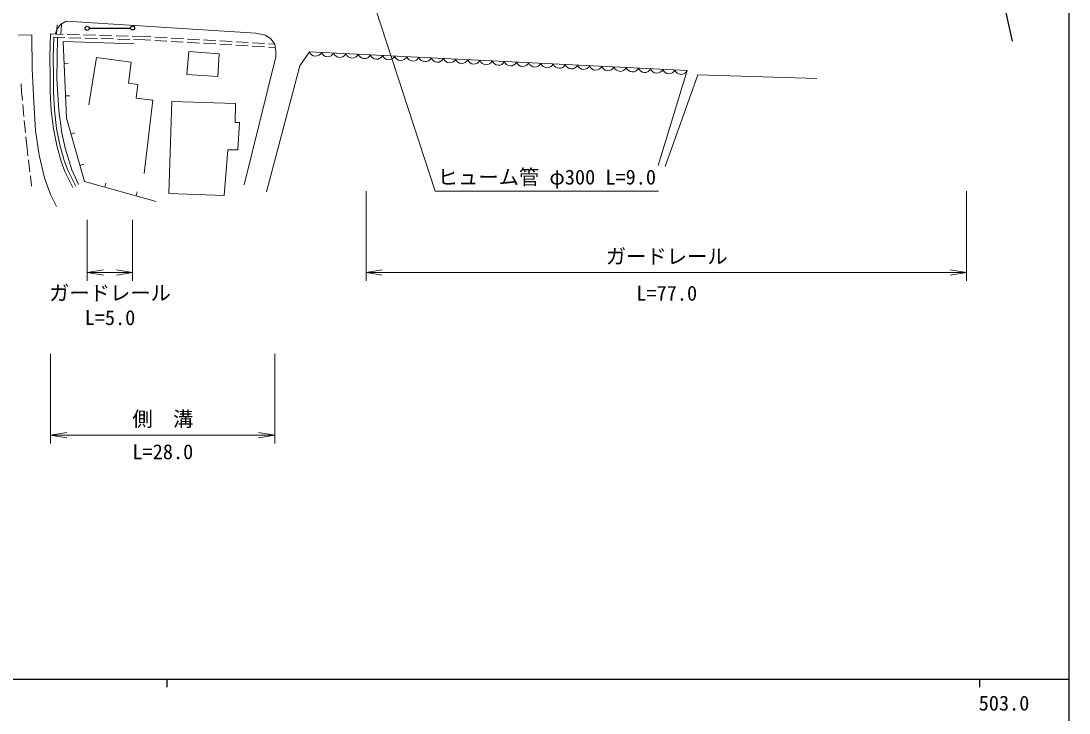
# Model space of a CAD drawing. Units: millimetres, scale not verified. Extents: x 40000 to 680000, y 20000 to 380000.
# Drawn here: x 450046 to 579000, y 200828 to 285952 of the extents above; entities that cross this region are included whole.
import ezdxf
from ezdxf.enums import TextEntityAlignment as Align

# ---------------------------------------------------------------- set-up
doc = ezdxf.new("R2010")
doc.units = ezdxf.units.MM
doc.header["$LTSCALE"] = 1000
for name, color, linetype, lineweight in [('M-BMK-OTRS', 5, 'Continuous', 25), ('M-STR-HTXT', 7, 'Continuous', 13), ('M-STR-STRC', 7, 'Continuous', 25), ('M-TTL-BAND', 7, 'Continuous', 25), ('M-WORK', 1, 'Continuous', 13)]:
    doc.layers.add(name, color=color, linetype=linetype, lineweight=lineweight)
doc.styles.add('ＭＳ ゴシック', font='')
doc.styles.get('ＭＳ ゴシック').set_extended_font_data('MS Gothic')

# ---------------------------------------------------------------- blocks, each defined once
blk = doc.blocks.new('open_arrow')
at = {"color": 0, "linetype": 'Continuous', "lineweight": -2}
blk.add_lwpolyline([(7.5, 1.25), (0, 0), (7.5, -1.25)], dxfattribs=at)

msp = doc.modelspace()

# ---------------------------------------------------------------- linework, layer by layer
at = {"layer": 'M-BMK-OTRS'}
msp.add_line((572053, 283477), (565517, 312756), dxfattribs=at)
at = {"layer": 'M-STR-HTXT'}
for p, q in [((492500, 265000), (492500, 254000)), ((566393, 265000), (566393, 254000)), ((458189, 261500), (458189, 254000)), ((463783, 261500), (463783, 254000)), ((458189, 255000), (463783, 255000)), ((492500, 255000), (566393, 255000)), ((453695, 245000), (453695, 234000)), ((481264, 245000), (481264, 234000)), ((453695, 235000), (481264, 235000))]:
    msp.add_line(p, q, dxfattribs=at)
msp.add_lwpolyline([(493065, 289406), (501000, 265000), (528500, 265000)], dxfattribs=at)
at = {"layer": 'M-STR-STRC'}
msp.add_line((458439, 285051), (463533, 285083), dxfattribs=at)
for centre in [(458189, 285049), (463783, 285085)]:
    msp.add_circle(centre, 250, dxfattribs=at)
at = {"layer": 'M-TTL-BAND'}
for p, q in [((579000, 20000), (579000, 370000)), ((40000, 205000), (579000, 205000)), ((468000, 205000), (468000, 204000)), ((568000, 205000), (568000, 204000))]:
    msp.add_line(p, q, dxfattribs=at)
at = {"layer": 'M-WORK'}
for p, q in [((454404, 284331), (454484, 285476)), ((454923, 285503), (454461, 284899)), ((455616, 285929), (454923, 285503)), ((455041, 285499), (454959, 284316)), ((478955, 284437), (455616, 285929)), ((449736, 284192), (451370, 284240)), ((451370, 284240), (451416, 280044)), ((453695, 284351), (453598, 281540)), ((455241, 284308), (453695, 284351)), ((454081, 283940), (453998, 281536)), ((455426, 283903), (454081, 283940)), ((454461, 284899), (454284, 284402)), ((454552, 283927), (454447, 278843)), ((457241, 284253), (455741, 284294)), ((457425, 283848), (455926, 283889)), ((459240, 284198), (457740, 284239)), ((459424, 283793), (457925, 283834)), ((461239, 284143), (459740, 284184)), ((461424, 283738), (459924, 283779)), ((463238, 284088), (461739, 284129)), ((463423, 283682), (461923, 283724)), ((465284, 284031), (463738, 284074)), ((466036, 283988), (465284, 284031)), ((468033, 283872), (466535, 283959)), ((470030, 283756), (468532, 283843)), ((472026, 283641), (470529, 283727)), ((480074, 284189), (478955, 284437)), ((480731, 283780), (480074, 284189)), ((481264, 283105), (480731, 283780)), ((455224, 283445), (463989, 283125)), ((465267, 283631), (463923, 283669)), ((466016, 283588), (465267, 283631)), ((468013, 283472), (466515, 283559)), ((470010, 283357), (468512, 283444)), ((472006, 283241), (470509, 283328)), ((474003, 283125), (472505, 283212)), ((474023, 283525), (472525, 283612)), ((475999, 283010), (474502, 283096)), ((476020, 283409), (474522, 283496)), ((477996, 282894), (476499, 282981)), ((478016, 283294), (476519, 283380)), ((479993, 282778), (478495, 282865)), ((480013, 283178), (478515, 283265)), ((481241, 282706), (480492, 282749)), ((481264, 283105), (480512, 283149)), ((481406, 282235), (481264, 283105)), ((453598, 281540), (453633, 279054)), ((453998, 281536), (454033, 279057)), ((458410, 275646), (459351, 281445)), ((459351, 281445), (463596, 280876)), ((470469, 279358), (470682, 282200)), ((470682, 282200), (474430, 281915)), ((474430, 281915), (474252, 279127)), ((477523, 265804), (481388, 281542)), ((481388, 281542), (481406, 282235)), ((485529, 282157), (484374, 280428)), ((485529, 282157), (532016, 279846)), ((451416, 280044), (451616, 275968)), ((455343, 280726), (455843, 280747)), ((463596, 280876), (463258, 278283)), ((484374, 280428), (480267, 264952)), ((532016, 279846), (528465, 268171)), ((453633, 279054), (453633, 277242)), ((454033, 279057), (454033, 277253)), ((454447, 278843), (454713, 274927)), ((474252, 279127), (470469, 279358)), ((529291, 268038), (533311, 279314)), ((533311, 279314), (547964, 278887)), ((450060, 278208), (450115, 277252)), ((454033, 277253), (454156, 274969)), ((463258, 278283), (464431, 278124)), ((464431, 278124), (464218, 276454)), ((450115, 277252), (450218, 276195)), ((451616, 275968), (451816, 272491)), ((453633, 277242), (453758, 274933)), ((455518, 276729), (456018, 276751)), ((464218, 276454), (466260, 276205)), ((466260, 276205), (465185, 267192)), ((468249, 264741), (468622, 276037)), ((468622, 276037), (476428, 275797)), ((450266, 275697), (450411, 274204)), ((453758, 274933), (454042, 272678)), ((454156, 274969), (454437, 272742)), ((454713, 274927), (455060, 272183)), ((476428, 275797), (476401, 273479)), ((450459, 273707), (450604, 272214)), ((476401, 273479), (476934, 273479)), ((476934, 273479), (476748, 270122)), ((451816, 272491), (452291, 269454)), ((454042, 272678), (454450, 270635)), ((454437, 272742), (454840, 270728)), ((455060, 272183), (455486, 270291)), ((456204, 272038), (456684, 272176)), ((450652, 271716), (450755, 270659)), ((450755, 270659), (450907, 269382)), ((454450, 270635), (455001, 268664)), ((454840, 270728), (455381, 268788)), ((455486, 270291), (456312, 267627)), ((475495, 270096), (475043, 264501)), ((476748, 270122), (475495, 270096)), ((450966, 268886), (451143, 267396)), ((452291, 269454), (452948, 266666)), ((455001, 268664), (455463, 267438)), ((455381, 268788), (455831, 267596)), ((457308, 268194), (457789, 268332)), ((455463, 267438), (456422, 265449)), ((455831, 267596), (456782, 265623)), ((456312, 267627), (457111, 265842)), ((451202, 266900), (451354, 265624)), ((452948, 266666), (453694, 264605)), ((460358, 265524), (460494, 266005)), ((453694, 264605), (454404, 263131)), ((464209, 264442), (464345, 264923)), ((475043, 264501), (468249, 264741))]:
    msp.add_line(p, q, dxfattribs=at)
msp.add_lwpolyline([(466693, 263744), (457875, 266222), (455637, 274010), (455224, 283445)], dxfattribs=at)
for centre in [(486294, 282433), (487794, 282358), (489294, 282284), (490793, 282209), (492293, 282135), (493792, 282060), (495292, 281985), (496791, 281911), (498291, 281836), (499791, 281762), (501290, 281687), (502790, 281613), (504289, 281538), (505789, 281464), (507288, 281389), (508788, 281315), (510288, 281240), (511787, 281166), (513287, 281091), (514786, 281017), (516286, 280942), (517785, 280868), (519285, 280793), (520785, 280718), (522284, 280644), (523784, 280569), (525283, 280495), (526783, 280420), (528282, 280346), (529782, 280271), (531281, 280197)]:
    msp.add_arc(centre, 814, 199.82466, 334.48492, dxfattribs=at)

# ---------------------------------------------------------------- block references
at = {"layer": 'M-STR-HTXT', "xscale": 267, "yscale": 267}
for p in [(458189, 255000), (492500, 255000), (453695, 235000)]:
    msp.add_blockref('open_arrow', p, dxfattribs=at)
at = {"layer": 'M-STR-HTXT', "xscale": 267, "yscale": 267, "rotation": 180}
for p in [(463783, 255000), (566393, 255000), (481264, 235000)]:
    msp.add_blockref('open_arrow', p, dxfattribs=at)

# ---------------------------------------------------------------- texts
at = {"layer": 'M-STR-HTXT', "style": 'ＭＳ ゴシック'}
for s, p in [('ヒューム管 φ300 L=9.0', (514750, 266750)), ('ガードレール', (529500, 257000)), ('ガードレール', (461000, 252500)), ('側\u3000溝', (467500, 237000))]:
    msp.add_text(s, height=1833, dxfattribs=at).set_placement(p, align=Align.MIDDLE_CENTER)
for s, p in [('L=77.0', (529500, 251000)), ('L=5.0', (461000, 248000)), ('L=28.0', (467500, 231500))]:
    msp.add_text(s, height=1833, dxfattribs=at).set_placement(p, align=Align.BOTTOM_CENTER)
at = {"layer": 'M-TTL-BAND', "style": 'ＭＳ ゴシック'}
msp.add_text('503.0', height=1833, dxfattribs=at).set_placement((571000, 200581), align=Align.BOTTOM_CENTER)

doc.saveas('drawing.dxf')
